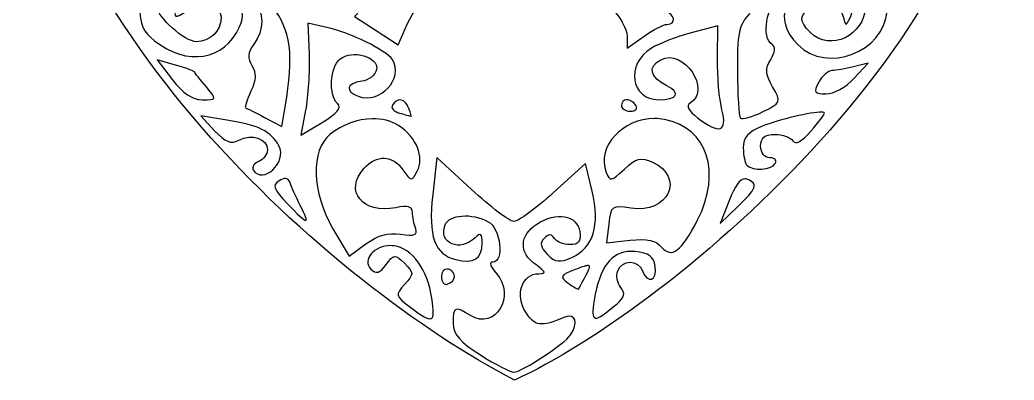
# Model space of a CAD drawing. Header units: centimetres. Extents: x -11.9 to 13.5, y -31.9 to 26.2.
# Drawn here: x -11.88 to 13.53, y 0.47 to 9.68 of the extents above; entities that cross this region are included whole.
import ezdxf

# ---------------------------------------------------------------- set-up
doc = ezdxf.new("R2010")
doc.units = ezdxf.units.CM
doc.header["$MEASUREMENT"] = 0
doc.layers.add('Layer 1', color=7, linetype='Continuous')

msp = doc.modelspace()

# ---------------------------------------------------------------- linework, layer by layer
at = {"layer": 'Layer 1', "color": 9}
for points, knots in [([(6.98322, 23.66275), (4.67124, 23.65099), (2.20971, 22.48446), (0.62909, 20.33148), (0.62909, 20.33148), (-3.92352, 26.24543), (-11.75221, 23.35808), (-11.87578, 16.92993), (-11.87578, 16.92993), (-11.60127, 9.75975), (-3.95946, 2.91162), (0.76055, 0.46541), (0.76055, 0.46541), (4.77932, 2.28508), (13.52771, 9.70554), (12.9843, 16.29989), (12.9843, 16.29989), (13.22746, 21.38426), (10.25489, 23.67938), (6.98322, 23.66275)], [0, 0, 0, 0, 0.16666667, 0.16666667, 0.16666667, 0.16666667, 0.33333333, 0.33333333, 0.33333333, 0.33333333, 0.5, 0.5, 0.5, 0.5, 0.66666667, 0.66666667, 0.66666667, 0.66666667, 1, 1, 1, 1]), ([(-3.78615, 12.3791), (-2.91739, 12.37839), (-2.30769, 12.00951), (-1.68933, 11.11075), (-1.68933, 11.11075), (-1.25242, 10.47573), (-1.23219, 10.39994), (-1.46608, 10.26905), (-1.46608, 10.26905), (-1.60748, 10.18992), (-1.83384, 9.88073), (-1.96879, 9.58196), (-1.96879, 9.58196), (-1.96879, 9.58196), (-2.21436, 9.03873), (-2.21436, 9.03873), (-2.21436, 9.03873), (-2.21436, 9.03873), (-2.77164, 9.40088), (-2.77164, 9.40088), (-2.77164, 9.40088), (-2.77164, 9.40088), (-3.32892, 9.7622), (-3.32892, 9.7622), (-3.32892, 9.7622), (-3.32892, 9.7622), (-3.03126, 10.0797), (-3.03126, 10.0797), (-3.03126, 10.0797), (-2.61381, 10.52405), (-2.64628, 11.0194), (-3.10402, 11.19343), (-3.10402, 11.19343), (-3.78711, 11.45314), (-4.66769, 10.84467), (-4.23511, 10.41209), (-4.23511, 10.41209), (-3.9749, 10.15188), (-4.03577, 10.00656), (-4.4013, 10.01273), (-4.4013, 10.01273), (-4.78308, 10.01917), (-5.59517, 11.071), (-5.52, 11.46132), (-5.52, 11.46132), (-5.43603, 11.8973), (-4.52489, 12.3797), (-3.78615, 12.3791)], [0, 0, 0, 0, 0.07692308, 0.07692308, 0.07692308, 0.07692308, 0.15384615, 0.15384615, 0.15384615, 0.15384615, 0.23076923, 0.23076923, 0.23076923, 0.23076923, 0.30769231, 0.30769231, 0.30769231, 0.30769231, 0.38461538, 0.38461538, 0.38461538, 0.38461538, 0.46153846, 0.46153846, 0.46153846, 0.46153846, 0.53846154, 0.53846154, 0.53846154, 0.53846154, 0.61538462, 0.61538462, 0.61538462, 0.61538462, 0.69230769, 0.69230769, 0.69230769, 0.69230769, 0.76923077, 0.76923077, 0.76923077, 0.76923077, 0.84615385, 0.84615385, 0.84615385, 0.84615385, 1, 1, 1, 1]), ([(5.22622, 12.37662), (5.60131, 12.38377), (5.97326, 12.27646), (6.31184, 12.04589), (6.31184, 12.04589), (7.09941, 11.50957), (7.16497, 11.29595), (6.70789, 10.75274), (6.70789, 10.75274), (6.48952, 10.49322), (6.31019, 10.21948), (6.31019, 10.14419), (6.31019, 10.14419), (6.31019, 10.06891), (6.14362, 10.00694), (5.93977, 10.00694), (5.93977, 10.00694), (5.51858, 10.00694), (5.49993, 10.04869), (5.74547, 10.44185), (5.74547, 10.44185), (6.00895, 10.86376), (5.66612, 11.19343), (4.96329, 11.19343), (4.96329, 11.19343), (4.57139, 11.19343), (4.35072, 11.1123), (4.25719, 10.93381), (4.25719, 10.93381), (4.09145, 10.61753), (4.28888, 10.03448), (4.60197, 9.91434), (4.60197, 9.91434), (4.86183, 9.81462), (4.90748, 9.56211), (4.66564, 9.56211), (4.66564, 9.56211), (4.5763, 9.56211), (4.30963, 9.42482), (4.0728, 9.25619), (4.0728, 9.25619), (4.0728, 9.25619), (3.64203, 8.94944), (3.64203, 8.94944), (3.64203, 8.94944), (3.64203, 8.94944), (3.64203, 9.26694), (3.64203, 9.26694), (3.64203, 9.26694), (3.64203, 9.44184), (3.44637, 9.7801), (3.20795, 10.01852), (3.20795, 10.01852), (3.20795, 10.01852), (2.77469, 10.4526), (2.77469, 10.4526), (2.77469, 10.4526), (2.77469, 10.4526), (3.24515, 11.14382), (3.24515, 11.14382), (3.24515, 11.14382), (3.78128, 11.93181), (4.51015, 12.36296), (5.22622, 12.37662)], [0, 0, 0, 0, 0.05882353, 0.05882353, 0.05882353, 0.05882353, 0.11764706, 0.11764706, 0.11764706, 0.11764706, 0.17647059, 0.17647059, 0.17647059, 0.17647059, 0.23529412, 0.23529412, 0.23529412, 0.23529412, 0.29411765, 0.29411765, 0.29411765, 0.29411765, 0.35294118, 0.35294118, 0.35294118, 0.35294118, 0.41176471, 0.41176471, 0.41176471, 0.41176471, 0.47058824, 0.47058824, 0.47058824, 0.47058824, 0.52941176, 0.52941176, 0.52941176, 0.52941176, 0.58823529, 0.58823529, 0.58823529, 0.58823529, 0.64705882, 0.64705882, 0.64705882, 0.64705882, 0.70588235, 0.70588235, 0.70588235, 0.70588235, 0.76470588, 0.76470588, 0.76470588, 0.76470588, 0.82352941, 0.82352941, 0.82352941, 0.82352941, 0.88235294, 0.88235294, 0.88235294, 0.88235294, 1, 1, 1, 1]), ([(-7.32495, 11.34143), (-6.63295, 11.34143), (-5.99459, 11.07578), (-5.99459, 10.78746), (-5.99459, 10.78746), (-5.99459, 10.67197), (-5.78497, 10.36783), (-5.52827, 10.11112), (-5.52827, 10.11112), (-4.99655, 9.5794), (-4.8647, 8.90378), (-5.05863, 7.70259), (-5.05863, 7.70259), (-5.05863, 7.70259), (-5.17935, 6.95348), (-5.17935, 6.95348), (-5.17935, 6.95348), (-5.17935, 6.95348), (-5.62418, 7.18334), (-5.62418, 7.18334), (-5.62418, 7.18334), (-5.8688, 7.30956), (-6.08773, 7.42071), (-6.11117, 7.43056), (-6.11117, 7.43056), (-6.13461, 7.44041), (-6.07188, 7.62933), (-5.97144, 7.84976), (-5.97144, 7.84976), (-5.8387, 8.14108), (-5.83217, 8.32032), (-5.94829, 8.50626), (-5.94829, 8.50626), (-6.06687, 8.69614), (-6.05587, 8.83385), (-5.90364, 9.04204), (-5.90364, 9.04204), (-5.33976, 9.81319), (-5.99537, 10.7486), (-7.10005, 10.7486), (-7.10005, 10.7486), (-7.76099, 10.7486), (-8.36675, 10.39056), (-8.36675, 10.00033), (-8.36675, 10.00033), (-8.36675, 9.74255), (-7.65788, 9.11811), (-7.36547, 9.11811), (-7.36547, 9.11811), (-7.02361, 9.11811), (-6.73625, 9.39459), (-6.73625, 9.72417), (-6.73625, 9.72417), (-6.73625, 10.09346), (-7.17059, 10.19634), (-7.58457, 9.92509), (-7.58457, 9.92509), (-7.93369, 9.69634), (-7.94427, 9.70052), (-7.89711, 10.0334), (-7.89711, 10.0334), (-7.85646, 10.32036), (-7.74729, 10.38525), (-7.24723, 10.42201), (-7.24723, 10.42201), (-6.46019, 10.47986), (-6.00648, 10.0542), (-6.26083, 9.49597), (-6.26083, 9.49597), (-6.64982, 8.64222), (-7.60301, 8.48534), (-8.43372, 9.13878), (-8.43372, 9.13878), (-8.72119, 9.3649), (-8.81158, 9.57122), (-8.81158, 10.00446), (-8.81158, 10.00446), (-8.81158, 10.76084), (-8.16634, 11.34143), (-7.32495, 11.34143)], [0, 0, 0, 0, 0.04761905, 0.04761905, 0.04761905, 0.04761905, 0.0952381, 0.0952381, 0.0952381, 0.0952381, 0.14285714, 0.14285714, 0.14285714, 0.14285714, 0.19047619, 0.19047619, 0.19047619, 0.19047619, 0.23809524, 0.23809524, 0.23809524, 0.23809524, 0.28571429, 0.28571429, 0.28571429, 0.28571429, 0.33333333, 0.33333333, 0.33333333, 0.33333333, 0.38095238, 0.38095238, 0.38095238, 0.38095238, 0.42857143, 0.42857143, 0.42857143, 0.42857143, 0.47619048, 0.47619048, 0.47619048, 0.47619048, 0.52380952, 0.52380952, 0.52380952, 0.52380952, 0.57142857, 0.57142857, 0.57142857, 0.57142857, 0.61904762, 0.61904762, 0.61904762, 0.61904762, 0.66666667, 0.66666667, 0.66666667, 0.66666667, 0.71428571, 0.71428571, 0.71428571, 0.71428571, 0.76190476, 0.76190476, 0.76190476, 0.76190476, 0.80952381, 0.80952381, 0.80952381, 0.80952381, 0.85714286, 0.85714286, 0.85714286, 0.85714286, 0.9047619, 0.9047619, 0.9047619, 0.9047619, 1, 1, 1, 1]), ([(8.85184, 11.34143), (9.69833, 11.34143), (10.3509, 10.68655), (10.28555, 9.90276), (10.28555, 9.90276), (10.19742, 8.84577), (8.74985, 8.29571), (8.00848, 9.03708), (8.00848, 9.03708), (7.32153, 9.72403), (7.67658, 10.45177), (8.69805, 10.45177), (8.69805, 10.45177), (9.32575, 10.45177), (9.54522, 10.21278), (9.34297, 9.74815), (9.34297, 9.74815), (9.24008, 9.51177), (9.22449, 9.51004), (9.17017, 9.73492), (9.17017, 9.73492), (9.09011, 10.06635), (8.72559, 10.18847), (8.37559, 10.00116), (8.37559, 10.00116), (8.02889, 9.81561), (8.01591, 9.65721), (8.32267, 9.35044), (8.32267, 9.35044), (8.81795, 8.85517), (9.72, 9.28122), (9.72, 10.01025), (9.72, 10.01025), (9.72001, 10.53511), (9.37891, 10.7486), (8.53765, 10.7486), (8.53765, 10.7486), (8.08819, 10.7486), (7.83199, 10.65314), (7.56365, 10.3848), (7.56365, 10.3848), (7.19254, 10.01369), (7.06332, 9.21966), (7.34537, 9.04535), (7.34537, 9.04535), (7.43671, 8.98889), (7.42281, 8.84685), (7.30816, 8.66253), (7.30816, 8.66253), (7.16018, 8.42463), (7.16943, 8.29373), (7.35694, 7.96551), (7.35694, 7.96551), (7.58346, 7.56903), (7.57849, 7.55637), (7.10146, 7.32225), (7.10146, 7.32225), (6.83391, 7.19094), (6.5797, 7.11888), (6.53673, 7.16184), (6.53673, 7.16184), (6.49377, 7.20481), (6.45901, 7.75578), (6.45901, 8.38637), (6.45901, 8.38637), (6.45902, 9.49899), (6.47387, 9.54803), (6.97743, 10.05159), (6.97743, 10.05159), (7.26283, 10.33698), (7.49668, 10.67896), (7.49668, 10.81144), (7.49668, 10.81144), (7.49668, 11.11409), (8.07796, 11.34143), (8.85184, 11.34143)], [0, 0, 0, 0, 0.05, 0.05, 0.05, 0.05, 0.1, 0.1, 0.1, 0.1, 0.15, 0.15, 0.15, 0.15, 0.2, 0.2, 0.2, 0.2, 0.25, 0.25, 0.25, 0.25, 0.3, 0.3, 0.3, 0.3, 0.35, 0.35, 0.35, 0.35, 0.4, 0.4, 0.4, 0.4, 0.45, 0.45, 0.45, 0.45, 0.5, 0.5, 0.5, 0.5, 0.55, 0.55, 0.55, 0.55, 0.6, 0.6, 0.6, 0.6, 0.65, 0.65, 0.65, 0.65, 0.7, 0.7, 0.7, 0.7, 0.75, 0.75, 0.75, 0.75, 0.8, 0.8, 0.8, 0.8, 0.85, 0.85, 0.85, 0.85, 0.9, 0.9, 0.9, 0.9, 1, 1, 1, 1]), ([(-4.51954, 9.58774), (-4.51954, 9.58774), (-4.03419, 9.48274), (-4.03419, 9.48274), (-4.03419, 9.48274), (-3.4575, 9.35824), (-2.49741, 8.89052), (-2.35905, 8.66666), (-2.35905, 8.66666), (-2.05759, 8.17888), (-2.67617, 7.50856), (-3.23135, 7.7216), (-3.23135, 7.7216), (-3.57753, 7.85445), (-3.53171, 8.05131), (-3.14205, 8.1069), (-3.14205, 8.1069), (-2.95942, 8.13296), (-2.78835, 8.26808), (-2.76172, 8.40787), (-2.76172, 8.40787), (-2.69918, 8.73603), (-3.38727, 8.92993), (-3.6985, 8.67162), (-3.6985, 8.67162), (-3.95371, 8.45982), (-3.99207, 7.76712), (-3.76134, 7.5364), (-3.76134, 7.5364), (-3.64992, 7.42497), (-3.76497, 7.28379), (-4.15243, 7.05518), (-4.15243, 7.05518), (-4.15243, 7.05518), (-4.70061, 6.7319), (-4.70061, 6.7319), (-4.70061, 6.7319), (-4.70061, 6.7319), (-4.57742, 7.36855), (-4.57742, 7.36855), (-4.57742, 7.36855), (-4.50974, 7.71885), (-4.46944, 8.36147), (-4.48729, 8.79647), (-4.48729, 8.79647), (-4.48729, 8.79647), (-4.51954, 9.58774), (-4.51954, 9.58774)], [0, 0, 0, 0, 0.07692308, 0.07692308, 0.07692308, 0.07692308, 0.15384615, 0.15384615, 0.15384615, 0.15384615, 0.23076923, 0.23076923, 0.23076923, 0.23076923, 0.30769231, 0.30769231, 0.30769231, 0.30769231, 0.38461538, 0.38461538, 0.38461538, 0.38461538, 0.46153846, 0.46153846, 0.46153846, 0.46153846, 0.53846154, 0.53846154, 0.53846154, 0.53846154, 0.61538462, 0.61538462, 0.61538462, 0.61538462, 0.69230769, 0.69230769, 0.69230769, 0.69230769, 0.76923077, 0.76923077, 0.76923077, 0.76923077, 0.84615385, 0.84615385, 0.84615385, 0.84615385, 1, 1, 1, 1]), ([(5.95713, 9.52077), (5.95713, 9.52077), (5.94804, 8.68899), (5.94804, 8.68899), (5.94804, 8.68899), (5.94336, 8.23165), (5.99533, 7.641), (6.06297, 7.37599), (6.06297, 7.37599), (6.2075, 6.80969), (5.99843, 6.74158), (5.43789, 7.17259), (5.43789, 7.17259), (5.20377, 7.35261), (5.14121, 7.4799), (5.25268, 7.5488), (5.25268, 7.5488), (5.80471, 7.88997), (5.07428, 8.96356), (4.49944, 8.65591), (4.49944, 8.65591), (4.15805, 8.47321), (4.21869, 8.21142), (4.65323, 7.9928), (4.65323, 7.9928), (5.02342, 7.80656), (4.92648, 7.63479), (4.45066, 7.63479), (4.45066, 7.63479), (3.72404, 7.63479), (3.59508, 8.54134), (4.26297, 8.9544), (4.26297, 8.9544), (4.44763, 9.06859), (4.90403, 9.24283), (5.27748, 9.34135), (5.27748, 9.34135), (5.27748, 9.34135), (5.95713, 9.52077), (5.95713, 9.52077)], [0, 0, 0, 0, 0.09090909, 0.09090909, 0.09090909, 0.09090909, 0.18181818, 0.18181818, 0.18181818, 0.18181818, 0.27272727, 0.27272727, 0.27272727, 0.27272727, 0.36363636, 0.36363636, 0.36363636, 0.36363636, 0.45454545, 0.45454545, 0.45454545, 0.45454545, 0.54545455, 0.54545455, 0.54545455, 0.54545455, 0.63636364, 0.63636364, 0.63636364, 0.63636364, 0.72727273, 0.72727273, 0.72727273, 0.72727273, 0.81818182, 0.81818182, 0.81818182, 0.81818182, 1, 1, 1, 1]), ([(-8.36592, 8.65178), (-8.36592, 8.65178), (-7.90125, 8.51866), (-7.90125, 8.51866), (-7.90125, 8.51866), (-7.64579, 8.4454), (-7.42856, 8.3671), (-7.41838, 8.3442), (-7.41838, 8.3442), (-7.4082, 8.3213), (-7.27354, 8.15229), (-7.11907, 7.96882), (-7.11907, 7.96882), (-6.83949, 7.63675), (-6.83983, 7.63479), (-7.21416, 7.63479), (-7.21416, 7.63479), (-7.4682, 7.63479), (-7.71615, 7.7998), (-7.97814, 8.14328), (-7.97814, 8.14328), (-7.97814, 8.14328), (-8.36592, 8.65178), (-8.36592, 8.65178)], [0, 0, 0, 0, 0.14285714, 0.14285714, 0.14285714, 0.14285714, 0.28571429, 0.28571429, 0.28571429, 0.28571429, 0.42857143, 0.42857143, 0.42857143, 0.42857143, 0.57142857, 0.57142857, 0.57142857, 0.57142857, 0.71428571, 0.71428571, 0.71428571, 0.71428571, 1, 1, 1, 1]), ([(9.79442, 8.56827), (9.79442, 8.56827), (9.43475, 8.17636), (9.43475, 8.17636), (9.43475, 8.17636), (9.23707, 7.96042), (8.91784, 7.78361), (8.72534, 7.78361), (8.72534, 7.78361), (8.42126, 7.78361), (8.39648, 7.82202), (8.53434, 8.07962), (8.53434, 8.07962), (8.62162, 8.2427), (8.77428, 8.37699), (8.87334, 8.3781), (8.87334, 8.3781), (8.97239, 8.37921), (9.22015, 8.4231), (9.424, 8.47484), (9.424, 8.47484), (9.424, 8.47484), (9.79442, 8.56827), (9.79442, 8.56827)], [0, 0, 0, 0, 0.14285714, 0.14285714, 0.14285714, 0.14285714, 0.28571429, 0.28571429, 0.28571429, 0.28571429, 0.42857143, 0.42857143, 0.42857143, 0.42857143, 0.57142857, 0.57142857, 0.57142857, 0.57142857, 0.71428571, 0.71428571, 0.71428571, 0.71428571, 1, 1, 1, 1]), ([(-2.16392, 7.62983), (-2.0772, 7.62834), (-1.99233, 7.55343), (-1.9382, 7.41237), (-1.9382, 7.41237), (-1.89126, 7.29006), (-1.86746, 7.19786), (-1.88528, 7.20732), (-1.88528, 7.20732), (-1.90311, 7.21678), (-2.03511, 7.25583), (-2.1788, 7.29331), (-2.1788, 7.29331), (-2.3225, 7.33079), (-2.40232, 7.42299), (-2.35574, 7.49836), (-2.35574, 7.49836), (-2.30027, 7.58812), (-2.23137, 7.63098), (-2.16392, 7.62983)], [0, 0, 0, 0, 0.16666667, 0.16666667, 0.16666667, 0.16666667, 0.33333333, 0.33333333, 0.33333333, 0.33333333, 0.5, 0.5, 0.5, 0.5, 0.66666667, 0.66666667, 0.66666667, 0.66666667, 1, 1, 1, 1]), ([(3.61888, 7.63479), (3.62355, 7.6353), (3.62814, 7.63479), (3.63293, 7.63479), (3.63293, 7.63479), (3.70966, 7.63479), (3.81405, 7.56833), (3.86444, 7.48679), (3.86444, 7.48679), (3.91484, 7.40524), (3.85184, 7.33879), (3.72471, 7.33879), (3.72471, 7.33879), (3.59759, 7.33878), (3.4932, 7.40524), (3.4932, 7.48679), (3.4932, 7.48679), (3.4932, 7.56323), (3.54876, 7.62716), (3.61888, 7.63479)], [0, 0, 0, 0, 0.16666667, 0.16666667, 0.16666667, 0.16666667, 0.33333333, 0.33333333, 0.33333333, 0.33333333, 0.5, 0.5, 0.5, 0.5, 0.66666667, 0.66666667, 0.66666667, 0.66666667, 1, 1, 1, 1]), ([(-7.25467, 7.22386), (-7.25467, 7.22386), (-6.58825, 7.11554), (-6.58825, 7.11554), (-6.58825, 7.11554), (-5.77432, 6.98348), (-5.45496, 6.82551), (-5.25707, 6.45574), (-5.25707, 6.45574), (-5.03536, 6.04147), (-5.66767, 5.44674), (-5.91108, 5.84058), (-5.91108, 5.84058), (-5.9562, 5.91358), (-5.89319, 6.01128), (-5.77135, 6.05804), (-5.77135, 6.05804), (-5.64951, 6.10479), (-5.54976, 6.23872), (-5.54976, 6.35486), (-5.54976, 6.35486), (-5.54976, 6.64008), (-5.95528, 6.7775), (-6.2815, 6.60291), (-6.2815, 6.60291), (-6.48661, 6.49314), (-6.62709, 6.54752), (-6.90079, 6.84269), (-6.90079, 6.84269), (-6.90079, 6.84269), (-7.25467, 7.22386), (-7.25467, 7.22386)], [0, 0, 0, 0, 0.11111111, 0.11111111, 0.11111111, 0.11111111, 0.22222222, 0.22222222, 0.22222222, 0.22222222, 0.33333333, 0.33333333, 0.33333333, 0.33333333, 0.44444444, 0.44444444, 0.44444444, 0.44444444, 0.55555556, 0.55555556, 0.55555556, 0.55555556, 0.66666667, 0.66666667, 0.66666667, 0.66666667, 0.77777778, 0.77777778, 0.77777778, 0.77777778, 1, 1, 1, 1]), ([(-2.87582, 7.14696), (-2.62557, 7.15192), (-2.38898, 7.09619), (-2.20526, 6.97581), (-2.20526, 6.97581), (-1.73804, 6.66967), (-1.53374, 6.17013), (-1.72571, 5.8042), (-1.72571, 5.8042), (-1.86306, 5.54237), (-1.87882, 5.54415), (-2.08703, 5.84141), (-2.08703, 5.84141), (-2.35534, 6.22447), (-2.75575, 6.24035), (-3.08087, 5.8811), (-3.08087, 5.8811), (-3.60491, 5.30203), (-3.12324, 4.70349), (-2.27058, 4.87403), (-2.27058, 4.87403), (-1.96387, 4.93537), (-1.84394, 4.90097), (-1.84394, 4.75248), (-1.84394, 4.75248), (-1.84394, 4.63888), (-1.80718, 4.45196), (-1.76291, 4.33659), (-1.76291, 4.33659), (-1.70109, 4.17547), (-1.79046, 4.14211), (-2.14656, 4.19438), (-2.14656, 4.19438), (-2.46715, 4.24143), (-2.74155, 4.16501), (-3.03622, 3.94716), (-3.03622, 3.94716), (-3.03622, 3.94716), (-3.46203, 3.63214), (-3.46203, 3.63214), (-3.46203, 3.63214), (-3.46203, 3.63214), (-3.87627, 4.33659), (-3.87627, 4.33659), (-3.87627, 4.33659), (-4.42418, 5.26869), (-4.45486, 6.34195), (-3.94573, 6.75422), (-3.94573, 6.75422), (-3.6376, 7.00372), (-3.24157, 7.13971), (-2.87582, 7.14696)], [0, 0, 0, 0, 0.07142857, 0.07142857, 0.07142857, 0.07142857, 0.14285714, 0.14285714, 0.14285714, 0.14285714, 0.21428571, 0.21428571, 0.21428571, 0.21428571, 0.28571429, 0.28571429, 0.28571429, 0.28571429, 0.35714286, 0.35714286, 0.35714286, 0.35714286, 0.42857143, 0.42857143, 0.42857143, 0.42857143, 0.5, 0.5, 0.5, 0.5, 0.57142857, 0.57142857, 0.57142857, 0.57142857, 0.64285714, 0.64285714, 0.64285714, 0.64285714, 0.71428571, 0.71428571, 0.71428571, 0.71428571, 0.78571429, 0.78571429, 0.78571429, 0.78571429, 0.85714286, 0.85714286, 0.85714286, 0.85714286, 1, 1, 1, 1]), ([(4.34069, 7.15192), (4.42425, 7.15187), (4.50926, 7.14394), (4.59453, 7.12794), (4.59453, 7.12794), (5.68587, 6.92321), (6.0629, 5.78013), (5.4412, 4.56149), (5.4412, 4.56149), (5.02987, 3.75524), (4.77401, 3.56268), (4.52011, 3.86861), (4.52011, 3.86861), (4.3757, 4.04262), (4.15496, 4.08992), (3.71727, 4.04059), (3.71727, 4.04059), (3.71727, 4.04059), (3.11369, 3.97279), (3.11369, 3.97279), (3.11369, 3.97279), (3.11369, 3.97279), (3.16991, 4.45813), (3.16991, 4.45813), (3.16991, 4.45813), (3.22387, 4.92035), (3.25055, 4.93922), (3.7338, 4.8608), (3.7338, 4.8608), (4.68806, 4.70594), (5.13318, 5.65593), (4.28695, 6.0415), (4.28695, 6.0415), (3.99276, 6.17554), (3.87581, 6.14515), (3.57009, 5.85794), (3.57009, 5.85794), (3.23475, 5.5429), (3.19687, 5.53646), (3.10459, 5.77692), (3.10459, 5.77692), (2.84783, 6.44604), (3.53298, 7.15241), (4.34069, 7.15192)], [0, 0, 0, 0, 0.08333333, 0.08333333, 0.08333333, 0.08333333, 0.16666667, 0.16666667, 0.16666667, 0.16666667, 0.25, 0.25, 0.25, 0.25, 0.33333333, 0.33333333, 0.33333333, 0.33333333, 0.41666667, 0.41666667, 0.41666667, 0.41666667, 0.5, 0.5, 0.5, 0.5, 0.58333333, 0.58333333, 0.58333333, 0.58333333, 0.66666667, 0.66666667, 0.66666667, 0.66666667, 0.75, 0.75, 0.75, 0.75, 0.83333333, 0.83333333, 0.83333333, 0.83333333, 1, 1, 1, 1]), ([(8.60958, 7.31811), (8.65631, 7.31739), (8.68234, 7.30957), (8.68234, 7.29413), (8.68234, 7.29413), (8.68234, 7.26236), (8.52373, 7.0523), (8.33011, 6.82698), (8.33011, 6.82698), (8.10543, 6.5655), (7.9418, 6.47659), (7.87702, 6.58142), (7.87702, 6.58142), (7.82119, 6.67174), (7.61304, 6.74595), (7.414, 6.74595), (7.414, 6.74595), (7.15094, 6.74595), (7.05185, 6.66465), (7.05185, 6.44912), (7.05185, 6.44912), (7.05185, 6.27941), (7.15023, 6.15229), (7.28253, 6.15229), (7.28253, 6.15229), (7.40965, 6.15229), (7.47266, 6.08583), (7.42226, 6.00429), (7.42226, 6.00429), (7.31873, 5.83677), (6.85544, 5.80465), (6.70541, 5.95468), (6.70541, 5.95468), (6.65105, 6.00904), (6.60702, 6.21253), (6.60702, 6.40696), (6.60702, 6.40696), (6.60702, 6.66672), (6.73498, 6.81274), (7.08905, 6.95679), (7.08905, 6.95679), (7.51641, 7.13066), (8.35726, 7.32199), (8.60958, 7.31811)], [0, 0, 0, 0, 0.08333333, 0.08333333, 0.08333333, 0.08333333, 0.16666667, 0.16666667, 0.16666667, 0.16666667, 0.25, 0.25, 0.25, 0.25, 0.33333333, 0.33333333, 0.33333333, 0.33333333, 0.41666667, 0.41666667, 0.41666667, 0.41666667, 0.5, 0.5, 0.5, 0.5, 0.58333333, 0.58333333, 0.58333333, 0.58333333, 0.66666667, 0.66666667, 0.66666667, 0.66666667, 0.75, 0.75, 0.75, 0.75, 0.83333333, 0.83333333, 0.83333333, 0.83333333, 1, 1, 1, 1]), ([(-1.2263, 6.16139), (-1.2263, 6.16139), (-0.33995, 5.34201), (-0.33995, 5.34201), (-0.33995, 5.34201), (0.14718, 4.89101), (0.63623, 4.5218), (0.74732, 4.5218), (0.74732, 4.5218), (0.85841, 4.5218), (1.31507, 4.85597), (1.76183, 5.26429), (1.76183, 5.26429), (1.76183, 5.26429), (2.57377, 6.00677), (2.57377, 6.00677), (2.57377, 6.00677), (2.57377, 6.00677), (2.74492, 5.29405), (2.74492, 5.29405), (2.74492, 5.29405), (2.95304, 4.42652), (2.77857, 3.85368), (2.23064, 3.60403), (2.23064, 3.60403), (1.91757, 3.46138), (1.8084, 3.47478), (1.60391, 3.67926), (1.60391, 3.67926), (1.42461, 3.85857), (1.40128, 3.97107), (1.51875, 4.08854), (1.51875, 4.08854), (1.63542, 4.20521), (1.70922, 4.20611), (1.78085, 4.0902), (1.78085, 4.0902), (1.83564, 4.00155), (2.01461, 3.92897), (2.17855, 3.92897), (2.17855, 3.92897), (2.40287, 3.92897), (2.46473, 4.01115), (2.42908, 4.26218), (2.42908, 4.26218), (2.36908, 4.68462), (1.8302, 4.78), (1.33519, 4.45565), (1.33519, 4.45565), (0.88411, 4.16009), (0.87065, 3.72079), (1.30295, 3.41799), (1.30295, 3.41799), (1.56734, 3.23281), (1.58305, 3.18731), (1.38232, 3.18731), (1.38232, 3.18731), (0.95209, 3.18731), (0.76496, 2.63376), (1.04911, 2.20008), (1.04911, 2.20008), (1.28831, 1.83501), (1.42411, 1.81759), (2.04791, 2.0744), (2.04791, 2.0744), (2.31974, 2.18631), (2.40364, 1.92625), (2.19426, 1.61965), (2.19426, 1.61965), (2.03944, 1.39293), (0.93568, 0.66715), (0.74567, 0.66715), (0.74567, 0.66715), (0.65825, 0.66715), (0.27363, 0.86584), (-0.10927, 1.10867), (-0.10927, 1.10867), (-0.63793, 1.44394), (-0.80545, 1.63998), (-0.80545, 1.92392), (-0.80545, 1.92392), (-0.80545, 2.35082), (-0.7661, 2.36835), (-0.35897, 2.11409), (-0.35897, 2.11409), (0.26814, 1.72246), (0.81325, 2.62711), (0.29505, 3.19971), (0.29505, 3.19971), (0.14546, 3.365), (0.1095, 3.48413), (0.20906, 3.48413), (0.20906, 3.48413), (0.50533, 3.48414), (0.40844, 4.34818), (0.09331, 4.51684), (0.09331, 4.51684), (-0.33366, 4.74535), (-0.91018, 4.70207), (-1.01298, 4.43416), (-1.01298, 4.43416), (-1.19311, 3.96475), (-0.62548, 3.72364), (-0.24239, 4.10673), (-0.24239, 4.10673), (-0.10401, 4.2451), (-0.06462, 4.21388), (-0.06462, 3.967), (-0.06462, 3.967), (-0.06462, 3.56596), (-0.27949, 3.43157), (-0.736, 3.54615), (-0.736, 3.54615), (-1.28497, 3.68393), (-1.44385, 4.13047), (-1.328, 5.2122), (-1.328, 5.2122), (-1.328, 5.2122), (-1.2263, 6.16139), (-1.2263, 6.16139)], [0, 0, 0, 0, 0.03225806, 0.03225806, 0.03225806, 0.03225806, 0.06451613, 0.06451613, 0.06451613, 0.06451613, 0.09677419, 0.09677419, 0.09677419, 0.09677419, 0.12903226, 0.12903226, 0.12903226, 0.12903226, 0.16129032, 0.16129032, 0.16129032, 0.16129032, 0.19354839, 0.19354839, 0.19354839, 0.19354839, 0.22580645, 0.22580645, 0.22580645, 0.22580645, 0.25806452, 0.25806452, 0.25806452, 0.25806452, 0.29032258, 0.29032258, 0.29032258, 0.29032258, 0.32258065, 0.32258065, 0.32258065, 0.32258065, 0.35483871, 0.35483871, 0.35483871, 0.35483871, 0.38709677, 0.38709677, 0.38709677, 0.38709677, 0.41935484, 0.41935484, 0.41935484, 0.41935484, 0.4516129, 0.4516129, 0.4516129, 0.4516129, 0.48387097, 0.48387097, 0.48387097, 0.48387097, 0.51612903, 0.51612903, 0.51612903, 0.51612903, 0.5483871, 0.5483871, 0.5483871, 0.5483871, 0.58064516, 0.58064516, 0.58064516, 0.58064516, 0.61290323, 0.61290323, 0.61290323, 0.61290323, 0.64516129, 0.64516129, 0.64516129, 0.64516129, 0.67741935, 0.67741935, 0.67741935, 0.67741935, 0.70967742, 0.70967742, 0.70967742, 0.70967742, 0.74193548, 0.74193548, 0.74193548, 0.74193548, 0.77419355, 0.77419355, 0.77419355, 0.77419355, 0.80645161, 0.80645161, 0.80645161, 0.80645161, 0.83870968, 0.83870968, 0.83870968, 0.83870968, 0.87096774, 0.87096774, 0.87096774, 0.87096774, 0.90322581, 0.90322581, 0.90322581, 0.90322581, 0.93548387, 0.93548387, 0.93548387, 0.93548387, 1, 1, 1, 1]), ([(-5.09005, 5.62065), (-5.03422, 5.61979), (-4.99494, 5.58568), (-4.97347, 5.51812), (-4.97347, 5.51812), (-4.94189, 5.41881), (-4.82375, 5.15366), (-4.71054, 4.92942), (-4.71054, 4.92942), (-4.44773, 4.4089), (-4.50434, 4.41626), (-5.03796, 4.97324), (-5.03796, 4.97324), (-5.39861, 5.34969), (-5.43441, 5.44822), (-5.25128, 5.56194), (-5.25128, 5.56194), (-5.18732, 5.60166), (-5.13347, 5.62131), (-5.09005, 5.62065)], [0, 0, 0, 0, 0.16666667, 0.16666667, 0.16666667, 0.16666667, 0.33333333, 0.33333333, 0.33333333, 0.33333333, 0.5, 0.5, 0.5, 0.5, 0.66666667, 0.66666667, 0.66666667, 0.66666667, 1, 1, 1, 1]), ([(6.64753, 5.61486), (6.66488, 5.61559), (6.6819, 5.61307), (6.69879, 5.60659), (6.69879, 5.60659), (6.99652, 5.49234), (6.95556, 5.36801), (6.46067, 4.89387), (6.46067, 4.89387), (6.46067, 4.89387), (6.01749, 4.46971), (6.01749, 4.46971), (6.01749, 4.46971), (6.01749, 4.46971), (6.25561, 5.07742), (6.25561, 5.07742), (6.25561, 5.07742), (6.39367, 5.42889), (6.52609, 5.60977), (6.64753, 5.61486)], [0, 0, 0, 0, 0.16666667, 0.16666667, 0.16666667, 0.16666667, 0.33333333, 0.33333333, 0.33333333, 0.33333333, 0.5, 0.5, 0.5, 0.5, 0.66666667, 0.66666667, 0.66666667, 0.66666667, 1, 1, 1, 1]), ([(-2.40039, 3.90416), (-2.37265, 3.90412), (-2.34442, 3.90263), (-2.31606, 3.8992), (-2.31606, 3.8992), (-1.85597, 3.84359), (-1.45285, 3.28473), (-1.34867, 2.55727), (-1.34867, 2.55727), (-1.25737, 1.91972), (-1.31629, 1.89377), (-1.88776, 2.31997), (-1.88776, 2.31997), (-2.28455, 2.61588), (-2.29118, 2.64154), (-2.04569, 2.9128), (-2.04569, 2.9128), (-1.8023, 3.18174), (-1.80292, 3.21021), (-2.04817, 3.45189), (-2.04817, 3.45189), (-2.29277, 3.69293), (-2.31798, 3.69091), (-2.52028, 3.41799), (-2.52028, 3.41799), (-2.68188, 3.19998), (-2.77633, 3.17133), (-2.90558, 3.30058), (-2.90558, 3.30058), (-3.1455, 3.5405), (-2.81646, 3.90473), (-2.40039, 3.90416)], [0, 0, 0, 0, 0.11111111, 0.11111111, 0.11111111, 0.11111111, 0.22222222, 0.22222222, 0.22222222, 0.22222222, 0.33333333, 0.33333333, 0.33333333, 0.33333333, 0.44444444, 0.44444444, 0.44444444, 0.44444444, 0.55555556, 0.55555556, 0.55555556, 0.55555556, 0.66666667, 0.66666667, 0.66666667, 0.66666667, 0.77777778, 0.77777778, 0.77777778, 0.77777778, 1, 1, 1, 1]), ([(3.73463, 3.75699), (3.76775, 3.75719), (3.80151, 3.7554), (3.83633, 3.75203), (3.83633, 3.75203), (4.19639, 3.71716), (4.32032, 3.6266), (4.3564, 3.37251), (4.3564, 3.37251), (4.40937, 2.9996), (4.16571, 2.91619), (4.03311, 3.26172), (4.03311, 3.26172), (3.92249, 3.55001), (3.509, 3.54902), (3.39811, 3.26007), (3.39811, 3.26007), (3.35078, 3.13672), (3.38629, 2.94646), (3.47666, 2.83756), (3.47666, 2.83756), (3.60051, 2.68834), (3.57672, 2.5851), (3.38158, 2.41754), (3.38158, 2.41754), (2.78815, 1.90796), (2.70028, 1.92158), (2.79619, 2.51262), (2.79619, 2.51262), (2.93163, 3.34721), (3.23782, 3.75393), (3.73463, 3.75699)], [0, 0, 0, 0, 0.11111111, 0.11111111, 0.11111111, 0.11111111, 0.22222222, 0.22222222, 0.22222222, 0.22222222, 0.33333333, 0.33333333, 0.33333333, 0.33333333, 0.44444444, 0.44444444, 0.44444444, 0.44444444, 0.55555556, 0.55555556, 0.55555556, 0.55555556, 0.66666667, 0.66666667, 0.66666667, 0.66666667, 0.77777778, 0.77777778, 0.77777778, 0.77777778, 1, 1, 1, 1]), ([(-0.95428, 3.30637), (-0.94225, 3.30566), (-0.92981, 3.30318), (-0.91707, 3.29893), (-0.91707, 3.29893), (-0.70719, 3.22897), (-0.73041, 2.98991), (-0.95428, 2.91528), (-0.95428, 2.91528), (-1.03582, 2.8881), (-1.10228, 2.97782), (-1.10228, 3.11372), (-1.10228, 3.11372), (-1.10228, 3.23263), (-1.03852, 3.31131), (-0.95428, 3.30637)], [0, 0, 0, 0, 0.2, 0.2, 0.2, 0.2, 0.4, 0.4, 0.4, 0.4, 0.6, 0.6, 0.6, 0.6, 1, 1, 1, 1]), ([(2.62421, 3.39319), (2.71452, 3.40242), (2.68151, 3.32829), (2.58204, 3.13687), (2.58204, 3.13687), (2.49061, 2.96092), (2.40796, 2.8058), (2.39849, 2.79209), (2.39849, 2.79209), (2.38902, 2.77837), (2.26897, 2.84838), (2.13225, 2.94835), (2.13225, 2.94835), (1.90981, 3.11101), (1.92921, 3.14804), (2.31581, 3.29397), (2.31581, 3.29397), (2.47091, 3.35251), (2.57002, 3.38764), (2.62421, 3.39319)], [0, 0, 0, 0, 0.16666667, 0.16666667, 0.16666667, 0.16666667, 0.33333333, 0.33333333, 0.33333333, 0.33333333, 0.5, 0.5, 0.5, 0.5, 0.66666667, 0.66666667, 0.66666667, 0.66666667, 1, 1, 1, 1])]:
    msp.add_open_spline(points, degree=3, knots=knots, dxfattribs=at)

doc.saveas('drawing.dxf')
